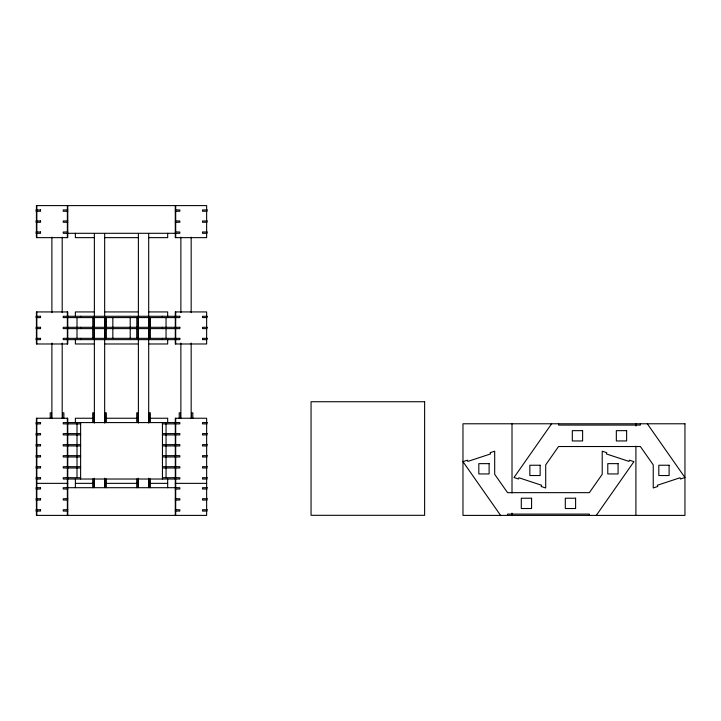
<?xml version="1.0" encoding="UTF-8"?>
<svg xmlns="http://www.w3.org/2000/svg" width="721" height="721" viewBox="0 0 721 721"><rect width="100%" height="100%" fill="white"/><g stroke="black" fill="none" stroke-linecap="round" stroke-linejoin="round"><path stroke-width="1.08" d="M551.628 423.777L513.992 477.527L518.489 479.005L518.895 477.771L541.588 485.251L541.174 486.486L545.707 487.982L545.707 464.874L558.559 446.524L640.383 446.524L653.235 464.874L653.235 487.982L657.768 486.486L657.363 485.251L680.047 477.771L680.453 479.005L684.95 477.527L647.314 423.777M596.285 515.398L633.93 461.656L629.433 460.169L629.027 461.413L606.334 453.924L606.749 452.689L602.215 451.193L602.215 474.301L589.363 492.65L507.539 492.65L494.687 474.301L494.687 451.193L490.154 452.689L490.559 453.924L467.875 461.413L467.469 460.169L462.972 461.656L500.608 515.398M67.765 209.937L63.232 209.937L63.232 211.244L67.765 211.244M175.293 209.937L179.826 209.937L179.826 211.244L175.293 211.244M67.765 220.968L63.232 220.968L63.232 222.266L67.765 222.266M175.293 220.968L179.826 220.968L179.826 222.266L175.293 222.266M67.765 231.991L63.232 231.991L63.232 233.298L179.826 233.298L179.826 231.991L175.293 231.991M94.514 237.642L75.381 237.642L75.381 233.298M104.644 237.642L138.414 237.642M148.544 237.642L167.678 237.642L167.678 233.298M94.514 311.932L75.381 311.932L75.381 316.285M104.644 311.932L138.414 311.932M148.544 311.932L167.678 311.932L167.678 316.285M94.514 343.98L75.381 343.98L75.381 339.636M104.644 343.98L138.414 343.98M148.544 343.98L167.678 343.98L167.678 339.636M94.514 418.243L75.381 418.243L75.381 422.587M104.644 418.243L138.414 418.243M148.544 418.243L167.678 418.243L167.678 422.587M80.617 423.885L63.232 423.885L63.232 422.587L179.826 422.587L179.826 423.885L162.441 423.885M80.617 433.609L63.232 433.609L63.232 434.916L80.617 434.916M162.441 433.609L179.826 433.609L179.826 434.916L162.441 434.916M80.617 444.641L63.232 444.641L63.232 445.939L80.617 445.939M162.441 444.641L179.826 444.641L179.826 445.939L162.441 445.939M80.617 455.663L63.232 455.663L63.232 456.97L80.617 456.97M162.441 455.663L179.826 455.663L179.826 456.97L162.441 456.97M80.617 466.694L63.232 466.694L63.232 467.992L80.617 467.992M162.441 466.694L179.826 466.694L179.826 467.992L162.441 467.992M80.617 477.717L63.232 477.717L63.232 479.023L179.826 479.023L179.826 477.717L162.441 477.717M36.42 483.358L67.765 483.358M75.381 483.358L94.514 483.358M104.644 483.358L138.414 483.358M148.544 483.358L167.678 483.358M175.293 483.358L206.639 483.358M67.765 489.009L63.232 489.009L63.232 487.702L179.826 487.702L179.826 489.009L175.293 489.009M67.765 498.734L63.232 498.734L63.232 500.032L67.765 500.032M175.293 498.734L179.826 498.734L179.826 500.032L175.293 500.032M67.765 509.756L63.232 509.756L63.232 511.063L67.765 511.063M175.293 509.756L179.826 509.756L179.826 511.063L175.293 511.063M640.383 423.777L640.383 425.084L558.559 425.084L558.559 423.777M635.904 423.777L635.904 426.012M635.904 446.128L635.904 515.398M589.363 515.398L589.363 514.1L507.539 514.1L507.539 515.398M512.009 423.777L512.009 493.056M512.009 513.163L512.009 515.398M206.639 209.937L206.639 205.602L36.42 205.602L36.42 209.937M206.639 211.244L206.639 220.968M206.639 222.266L206.639 231.991M206.639 233.298L206.639 237.642L175.293 237.642L175.293 205.602M206.639 316.285L206.639 311.932L175.293 311.932L175.293 343.98L206.639 343.98L206.639 339.636M206.639 317.582L206.639 327.307M206.639 328.614L206.639 338.338M206.639 422.587L206.639 418.243L175.293 418.243L175.293 515.398M206.639 423.885L206.639 433.609M206.639 434.916L206.639 444.641M206.639 445.939L206.639 455.663M206.639 456.97L206.639 466.694M206.639 467.992L206.639 477.717M206.639 479.023L206.639 487.702M206.639 489.009L206.639 498.734M206.639 500.032L206.639 509.756M206.639 511.063L206.639 515.398L36.42 515.398L36.42 511.063M192.831 418.261L192.831 412.863L191.525 412.863L191.525 418.261M191.164 237.155L191.164 312.626M191.164 343.043L191.164 418.513M180.872 237.155L180.872 312.626M180.872 343.043L180.872 418.513M180.502 418.261L180.502 412.863L179.205 412.863L179.205 418.261M175.699 205.602L175.699 209.937M175.699 211.244L175.699 220.968M175.699 222.266L175.699 231.991M175.699 233.298L175.699 237.642M175.699 311.932L175.699 316.285M175.699 317.582L175.699 327.307M175.699 328.614L175.699 338.338M175.699 339.636L175.699 343.98M175.699 418.243L175.699 422.587M175.699 423.885L175.699 433.609M175.699 434.916L175.699 444.641M175.699 445.939L175.699 455.663M175.699 456.97L175.699 466.694M175.699 467.992L175.699 477.717M175.699 479.023L175.699 487.702M175.699 489.009L175.699 498.734M175.699 500.032L175.699 509.756M175.699 511.063L175.699 515.398M167.678 479.023L167.678 487.702M166.046 317.582L166.046 327.307M166.046 328.614L166.046 338.338M166.046 423.885L166.046 433.609M166.046 434.916L166.046 444.641M166.046 445.939L166.046 455.663M166.046 456.97L166.046 466.694M166.046 467.992L166.046 477.717M162.441 316.285L162.441 317.582M162.441 327.307L162.441 328.614M162.441 338.338L162.441 339.636M162.441 422.587L162.441 479.023M150.437 317.582L150.437 327.307M150.356 328.614L150.356 338.338M150.356 422.587L150.356 412.863L149.049 412.863L149.049 422.587M150.356 479.023L150.356 487.666M149.139 317.582L149.139 327.307M149.049 328.614L149.049 338.338M149.049 479.023L149.049 487.666M148.688 233.775L148.688 423.02M148.688 478.212L148.688 487.225M138.387 233.775L138.387 423.02M138.387 478.212L138.387 487.225M138.108 317.582L138.108 327.307M138.026 328.614L138.026 338.338M138.026 422.587L138.026 412.863L136.72 412.863L136.72 422.587M138.026 479.023L138.026 487.666M136.81 317.582L136.81 327.307M136.72 328.614L136.72 338.338M136.72 479.023L136.72 487.666M130.213 317.582L130.213 327.307M130.213 328.614L130.213 338.338M112.846 317.582L112.846 327.307M112.846 328.614L112.846 338.338M106.42 317.582L106.42 327.307M106.338 328.614L106.338 338.338M106.338 422.587L106.338 412.863L105.032 412.863L105.032 422.587M106.338 479.023L106.338 487.666M105.113 317.582L105.113 327.307M105.032 328.614L105.032 338.338M105.032 479.023L105.032 487.666M104.662 233.775L104.662 423.02M104.662 478.212L104.662 487.225M94.37 233.775L94.37 423.02M94.37 478.212L94.37 487.225M94.091 317.582L94.091 327.307M94.009 328.614L94.009 338.338M94.009 422.587L94.009 412.863L92.703 412.863L92.703 422.587M94.009 479.023L94.009 487.666M92.784 317.582L92.784 327.307M92.703 328.614L92.703 338.338M92.703 479.023L92.703 487.666M80.617 316.285L80.617 317.582M80.617 327.307L80.617 328.614M80.617 338.338L80.617 339.636M80.617 422.587L80.617 479.023M77.003 317.582L77.003 327.307M77.003 328.614L77.003 338.338M77.003 423.885L77.003 433.609M77.003 434.916L77.003 444.641M77.003 445.939L77.003 455.663M77.003 456.97L77.003 466.694M77.003 467.992L77.003 477.717M75.381 479.023L75.381 487.702M67.765 205.602L67.765 237.642L36.42 237.642L36.42 233.298M67.765 515.398L67.765 418.243L36.42 418.243L36.42 422.587M67.359 205.602L67.359 209.937M67.359 211.244L67.359 220.968M67.359 222.266L67.359 231.991M67.359 233.298L67.359 237.642M67.359 311.932L67.359 316.285M67.359 317.582L67.359 327.307M67.359 328.614L67.359 338.338M67.359 339.636L67.359 343.98M67.359 418.243L67.359 422.587M67.359 423.885L67.359 433.609M67.359 434.916L67.359 444.641M67.359 445.939L67.359 455.663M67.359 456.97L67.359 466.694M67.359 467.992L67.359 477.717M67.359 479.023L67.359 487.702M67.359 489.009L67.359 498.734M67.359 500.032L67.359 509.756M67.359 511.063L67.359 515.398M63.863 418.261L63.863 412.863L62.556 412.863L62.556 418.261M62.195 237.155L62.195 312.626M62.195 343.043L62.195 418.513M51.894 237.155L51.894 312.626M51.894 343.043L51.894 418.513M51.533 418.261L51.533 412.863L50.227 412.863L50.227 418.261M36.834 205.602L36.834 209.937M36.834 211.244L36.834 220.968M36.834 222.266L36.834 231.991M36.834 233.298L36.834 237.642M36.834 311.932L36.834 316.285M36.834 317.582L36.834 327.307M36.834 328.614L36.834 338.338M36.834 339.636L36.834 343.98M36.834 418.243L36.834 422.587M36.834 423.885L36.834 433.609M36.834 434.916L36.834 444.641M36.834 445.939L36.834 455.663M36.834 456.97L36.834 466.694M36.834 467.992L36.834 477.717M36.834 479.023L36.834 487.702M36.834 489.009L36.834 498.734M36.834 500.032L36.834 509.756M36.834 511.063L36.834 515.398M36.42 211.244L36.42 220.968M36.42 222.266L36.42 231.991M36.42 316.285L36.42 311.932L67.765 311.932L67.765 343.98L36.42 343.98L36.42 339.636M36.42 317.582L36.42 327.307M36.42 328.614L36.42 338.338M36.42 423.885L36.42 433.609M36.42 434.916L36.42 444.641M36.42 445.939L36.42 455.663M36.42 456.97L36.42 466.694M36.42 467.992L36.42 477.717M36.42 479.023L36.42 487.702M36.42 489.009L36.42 498.734M36.42 500.032L36.42 509.756M40.547 209.937L36.05 209.937L36.05 211.244L40.547 211.244L40.547 209.937M207.008 209.937L202.511 209.937L202.511 211.244L207.008 211.244L207.008 209.937M40.547 220.968L36.05 220.968L36.05 222.266L40.547 222.266L40.547 220.968M207.008 220.968L202.511 220.968L202.511 222.266L207.008 222.266L207.008 220.968M40.547 231.991L36.05 231.991L36.05 233.298L40.547 233.298L40.547 231.991M207.008 231.991L202.511 231.991L202.511 233.298L207.008 233.298L207.008 231.991M40.547 316.285L36.05 316.285L36.05 317.582L40.547 317.582L40.547 316.285M179.826 316.285L63.232 316.285L63.232 317.582L179.826 317.582L179.826 316.285M207.008 316.285L202.511 316.285L202.511 317.582L207.008 317.582L207.008 316.285M40.547 327.307L36.05 327.307L36.05 328.614L40.547 328.614L40.547 327.307M179.826 327.307L63.232 327.307L63.232 328.614L179.826 328.614L179.826 327.307M207.008 327.307L202.511 327.307L202.511 328.614L207.008 328.614L207.008 327.307M40.547 338.338L36.05 338.338L36.05 339.636L40.547 339.636L40.547 338.338M179.826 338.338L63.232 338.338L63.232 339.636L179.826 339.636L179.826 338.338M207.008 338.338L202.511 338.338L202.511 339.636L207.008 339.636L207.008 338.338M424.624 401.732L311.057 401.732L311.057 515.308L424.624 515.308L424.624 401.732M40.547 422.587L36.05 422.587L36.05 423.885L40.547 423.885L40.547 422.587M207.008 422.587L202.511 422.587L202.511 423.885L207.008 423.885L207.008 422.587M684.95 423.777L462.972 423.777L462.972 515.398L684.95 515.398L684.95 423.777M582.613 430.653L572.312 430.653L572.312 440.955L582.613 440.955L582.613 430.653M626.63 430.653L616.338 430.653L616.338 440.955L626.63 440.955L626.63 430.653M40.547 433.609L36.05 433.609L36.05 434.916L40.547 434.916L40.547 433.609M207.008 433.609L202.511 433.609L202.511 434.916L207.008 434.916L207.008 433.609M40.547 444.641L36.05 444.641L36.05 445.939L40.547 445.939L40.547 444.641M207.008 444.641L202.511 444.641L202.511 445.939L207.008 445.939L207.008 444.641M40.547 455.663L36.05 455.663L36.05 456.97L40.547 456.97L40.547 455.663M207.008 455.663L202.511 455.663L202.511 456.97L207.008 456.97L207.008 455.663M489.117 463.639L478.816 463.639L478.816 473.94L489.117 473.94L489.117 463.639M618.086 463.639L607.785 463.639L607.785 473.94L618.086 473.94L618.086 463.639M540.137 465.243L529.845 465.243L529.845 475.536L540.137 475.536L540.137 465.243M669.106 465.243L658.814 465.243L658.814 475.536L669.106 475.536L669.106 465.243M40.547 466.694L36.05 466.694L36.05 467.992L40.547 467.992L40.547 466.694M207.008 466.694L202.511 466.694L202.511 467.992L207.008 467.992L207.008 466.694M40.547 477.717L36.05 477.717L36.05 479.023L40.547 479.023L40.547 477.717M207.008 477.717L202.511 477.717L202.511 479.023L207.008 479.023L207.008 477.717M40.547 487.702L36.05 487.702L36.05 489.009L40.547 489.009L40.547 487.702M207.008 487.702L202.511 487.702L202.511 489.009L207.008 489.009L207.008 487.702M531.584 498.229L521.292 498.229L521.292 508.521L531.584 508.521L531.584 498.229M575.61 498.229L565.309 498.229L565.309 508.521L575.61 508.521L575.61 498.229M40.547 498.734L36.05 498.734L36.05 500.032L40.547 500.032L40.547 498.734M207.008 498.734L202.511 498.734L202.511 500.032L207.008 500.032L207.008 498.734M40.547 509.756L36.05 509.756L36.05 511.063L40.547 511.063L40.547 509.756M207.008 509.756L202.511 509.756L202.511 511.063L207.008 511.063L207.008 509.756"/></g></svg>
